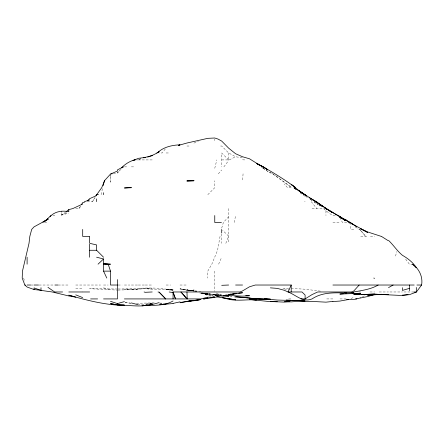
<?xml version="1.0" encoding="UTF-8"?>
<svg xmlns="http://www.w3.org/2000/svg" width="444" height="444" viewBox="0 0 444 444"><rect width="100%" height="100%" fill="white"/><g stroke="black" fill="none" stroke-linecap="round" stroke-linejoin="round"><path stroke-width="0.33" stroke-dasharray="2.22 1.67" d="M61.622 215.523L61.849 210.989L61.849 215.018L68.803 213.114M243.068 173.82L242.557 180.941M110.817 175.175L110.501 179.237L110.501 174.07M214.757 168.304L216.811 159.918M220.063 236.375L217.56 250.272L211.832 264.174L207.803 271.123L207.803 278.072M234.232 222.472L235.609 215.523M101.11 194.672L102.664 187.718M221.706 228.122L223.371 222.472L228.654 216.75M395.46 256.044L396.914 251.554M225.824 243.323L228.654 236.153L222.699 230.381M218.62 264.174L221.706 257.22M87.279 201.62L92.524 201.62L94.866 197.569M75.752 208.569L78.965 208.569L80.664 205.844M92.524 201.62L95.121 197.774M47.952 219.83L48.685 218.753M223.876 166.872L228.654 160.495M117.455 171.795L117.455 173.066L119.825 169.969M165.312 148.973L162.149 152.969L159.152 152.969M78.965 208.569L81.041 206.033M218.32 173.82L221.706 169.985M117.455 173.066L121.034 169.253M207.803 194.672L214.757 187.718L214.757 180.769M65.595 212.099L61.849 215.018L67.061 212.543M362.448 296.908L365.345 295.31M351.021 298.646L353.763 297.241M229.193 159.918L235.609 156.754L242.557 157.831M193.906 143.096L198.329 141.519M140.831 158.691L138.3 159.585L140.831 158.797M138.3 288.927L131.352 289.544L152.203 288.261L145.255 288.434L131.352 289.693L124.403 289.815L131.352 289.094L124.403 289.893L118.082 290.087M75.752 288.772L82.701 288.273M288.683 288.583L282.995 288.844M151.571 303.807L138.933 304.456M214.757 295.282L221.706 295.132L214.757 295.282L220.44 294.971M117.455 289L89.649 288.717L117.455 290.104M118.082 288.994C136.441 289.027 154.973 285.936 173.055 290.559L166.106 289.366L173.055 290.082C163.781 289.349 154.451 290.337 145.255 288.434M159.785 303.33L164.208 303.319M186.957 146.021L189.016 146.021M220.613 146.021L221.706 146.021L228.654 152.969L235.609 156.754M166.106 152.969L169.591 152.969M136.563 159.918L137.84 159.918M138.3 159.918L152.203 159.918M221.706 159.918L228.654 159.918L228.654 152.969M124.403 166.872L128.055 166.872M131.352 166.872L133.783 166.872M113.325 173.82L117.055 173.82M291.209 187.718L287.595 187.718L284.26 183.999M304.567 201.62L305.111 201.62M312.06 208.569L323.526 208.569L325.957 210.817L332.495 215.523L336.624 215.523M52.892 215.523L54.901 215.523M44.456 222.472L46.787 222.472M332.911 222.472L339.86 222.472M346.808 222.472L342.474 222.472L339.86 217.604M353.763 229.42L350.782 229.42L350.155 224.364M360.711 236.375L367.66 236.375M370.451 236.375L374.614 236.375M413.131 264.174L409.362 264.174L404.989 258.291M30.852 285.026L34.049 285.026M39.083 285.026L53.263 285.026M58.253 285.026L60.928 285.026M61.849 285.026L68.554 285.026M75.752 285.026L100.555 285.026M103.552 285.026L108.17 285.026M118.11 285.026L122.039 285.026M124.403 285.026L129.809 285.026M131.352 285.026L137.845 285.026M138.3 285.026L144.716 285.026M145.255 285.026L152.126 285.026M166.106 285.026L170.563 285.026M180.003 285.026L186.53 285.026M358.88 291.974L360.711 291.974M369.985 291.974L374.614 291.974M379.204 291.974L388.511 291.974M389.91 291.974L402.414 291.974M403.929 291.974L413.114 291.974M288.644 298.923L291.209 298.923M326.74 298.923L332.911 298.923M340.015 298.923L346.131 298.923M136.408 303.28L154.728 302.864M220.44 294.944L214.757 294.772L221.706 295.188L202.12 293.068L219.181 295.277M242.557 159.834L244.949 159.918M159.785 303.069L164.208 303.241M291.209 288.422L305.111 289.205L322.166 291.358M200.855 291.364L186.957 290.215L180.003 288.667L186.957 290.148L180.003 289.027L197.064 291.419M201.487 293.023L214.757 294.627M200.855 292.912L207.803 293.617L203.385 293.057L207.803 293.956L202.753 293.068L214.757 296.437L202.753 293.068M214.757 294.894L217.915 295.238L202.12 293.001L207.803 294.439M214.757 296.487L207.803 295.615L203.174 293.19M229.92 296.331L231.818 296.575L230.553 296.376M234.343 296.897L235.609 297.058L234.343 296.892M125.036 302.325L130.719 303.08M284.26 288.933L289.31 289.654M197.064 291.353L186.957 290.215L193.906 290.975L186.957 289.649L193.906 291.264L193.906 288.017M193.906 291.059L195.194 291.32M125.036 302.375L131.352 303.74M216.017 292.985L221.706 294.583M103.552 287.801L110.501 289.91M199.667 292.973L207.803 294.283L200.855 293.018L207.803 295.193L203.174 293.046M305.688 196.559L307.426 197.38M305.111 196.259L300.338 193.007M355.444 226.984L360.711 230.247L365.573 236.375L359.74 229.42M359.374 229.42L360.711 230.258M314.124 201.987L317.926 204.556L314.285 201.987M312.06 200.555L309.385 198.601L312.06 200.555L311.072 199.711M228.654 159.918L221.706 152.969L221.706 166.872M311.216 201.62L316.755 208.569M23.699 278.072L24.653 281.862M325.957 210.817L325.957 215.523M228.654 208.569L228.654 243.323M221.706 233.844L221.706 243.323M214.757 139.066L214.757 140.659M214.757 271.112L214.757 291.342M217.915 295.543L214.757 295.909L217.915 295.56M152.203 303.507L145.255 304.234L153.469 303.457L152.203 303.507M173.055 289.704L166.106 289.638L173.055 289.704M320.218 206.066L319.008 205.444L320.213 206.066M263.409 168.359L261.499 167.166L270.357 173.088L263.409 168.359M277.306 176.856L270.357 172.261L291.209 187.301L277.306 176.856"/><path stroke-width="0.67" d="M416.433 291.974L421.6 285.026C423.06 276.967 419.203 268.775 412.543 264.174L416.311 267.621C412.898 262.31 407.836 258.402 402.414 255.3C397.114 250.927 393.473 245.049 388.511 240.376M103.108 185.686L104.429 180.769L110.501 174.07L117.455 171.045L117.455 169.891L123.271 166.872L122.378 167.821M193.845 180.769L186.957 180.769L193.906 180.619M173.055 298.923L173.055 291.974L239.982 291.974L242.557 290.914L249.506 286.791L255.261 285.026L291.209 285.026L288.078 291.974C295.959 294.955 302.941 302.88 312.004 298.923L312.06 298.901C324.825 290.393 339.538 293.628 353.763 292.685L351.232 292.735M104.573 180.769L101.704 187.718L95.871 195.826M81.341 204.756L82.701 202.575L84.693 202.098M131.352 187.479L124.403 187.978L131.352 187.718M50.15 216.6C54.568 211.427 62.399 210.306 68.803 211.721L68.803 209.601L72.827 208.569L82.701 203.996M121.406 167.904C124.908 164.23 129.604 161.255 134.521 159.918M359.174 285.026L353.763 291.02L351.309 291.974L317.671 291.974L312.06 294.588L305.111 298.923L300.943 298.923M44.783 221.55L50.882 215.523M87.535 200.777L89.649 198.662L96.603 195.576L96.603 194.594M98.057 264.174L103.552 258.963L96.603 257.22M45.915 220.668L47.952 218.859L42.951 222.111L47.952 219.281L34.049 226.862L31.685 229.42L29.831 236.375L29.01 243.323L22.472 271.123L22.2 278.072L24.836 285.026L27.101 287.035L34.049 289.549L40.998 290.293M66.128 211.683L68.803 209.601M132.956 160.611L138.3 158.347L145.255 157.426L143.989 157.814M378.16 285.026C370.868 289.355 362.015 290.454 353.763 291.974M388.511 287.623L393.112 285.026M156.654 152.969L159.152 151.659L157.259 152.969C163.159 147.103 171.911 145.116 180.003 144.833L178.338 145.427L186.957 143.018L207.803 138.339L214.757 138.001L218.015 139.066L221.706 141.087L228.654 148.157L235.609 153.746L242.557 156.76L249.506 158.786L260.7 165.812M152.203 155.417L156.699 153.241M34.049 289.549L34.049 287.912L40.998 290.393L52.198 291.974L68.803 295.965L75.752 297.153L68.803 295.177C86.985 300.322 105.361 305.089 124.403 305.433C131.352 305.472 138.323 306.538 145.255 305.55C154.64 305.217 164.635 305.866 173.055 300.976M147.78 157.082L152.203 155.283M143.357 157.792L152.203 155.7M84.582 201.62L89.649 199.917M348.64 299.489L339.86 301.071L332.911 301.543M409.362 288.384L402.414 290.42L402.414 287.69M374.614 294.539L367.66 296.542L360.711 297.957M110.501 301.332L117.455 303.585L124.403 301.604M348.029 299.445L346.808 299.706L353.763 299.489L360.711 297.863M142.002 305.877L152.203 304.523L159.152 302.603M325.957 208.691L327.117 209.39L325.957 208.697L326.451 208.569L332.911 212.498L345.204 220.446M204.168 298.923L214.757 297.38L221.706 295.665M173.055 303.402L180.003 301.859M236.868 293.284L221.706 296.181M235.609 293.412L228.654 294.872L242.557 292.751L238.767 293.107M180.003 302.786L193.906 300.305M200.855 299.528L193.906 300.76L186.957 301.398L200.855 299.572L186.957 301.376M408.097 294.588L402.414 295.521L374.614 294.183L388.511 294.722M180.636 302.42L186.957 301.404M231.185 294.106L229.92 294.305L231.185 294.128M145.255 305.55L152.203 304.523M233.078 293.85L234.343 293.662M373.981 294.611L367.66 295.332L381.563 294.267M166.106 304.012L159.785 304.695L173.055 303.541M332.911 301.443L325.957 302.159L312.06 301.421L298.157 301.315L291.209 301.903L284.26 301.448M343.65 293.734L339.86 294.072L360.711 293.279L352.497 293.54M289.943 301.72L284.26 302.12L270.357 301.482L274.781 301.631M402.414 295.116L409.362 294.699L416.311 292.08L416.311 287.473M186.957 181.163L193.906 180.769M152.203 291.974L145.255 292.307L144.1 291.974M361.344 294.566L374.614 294.045L360.711 294.638L353.763 294.355L360.078 294.572M221.706 285.32L228.654 285.026M225.497 295.055L226.762 295.038M292.474 300.36L305.111 300.91L277.306 300.044L264.302 298.923L270.357 299.25L257.193 298.923L249.506 298.102L257.043 298.923L270.357 299.089M352.497 293.634L353.763 293.628L352.497 293.595M134.021 159.918L135.292 159.918M110.922 173.82L112.121 173.82M96.537 194.672L98.463 194.672M325.957 208.569L326.451 208.569M221.445 222.472L214.757 222.472L214.757 215.523M82.701 236.375L89.649 236.375L89.649 243.323L96.603 244.922L96.603 250.272L103.552 257.22M89.649 250.272L96.603 250.272M103.552 264.174L110.501 264.174L103.552 263.769L108.181 264.174L110.501 271.123L110.501 285.026L117.455 285.026M103.552 258.963L103.552 271.123L110.501 271.123M24.836 285.026L25.452 285.026M27.101 285.026L30.608 285.026M34.049 285.026L38.511 285.026M54.901 285.026L57.931 285.026M235.609 285.026L242.557 285.026M332.911 285.026L414.202 285.026M416.916 285.026L421.6 285.026M54.901 291.974L62.604 291.974M68.803 291.974L82.351 291.974M82.701 291.974L89.649 291.974M413.725 291.974L416.311 291.974M90.609 298.923L97.608 298.923M103.552 298.923L117.455 298.923L117.455 279.587M124.403 298.923L200.899 298.923L207.803 297.186L214.757 297.38M355.644 298.923L356.893 298.923M245.715 295.726L249.506 295.732L242.557 296.131L225.497 295.377M277.306 301.72L270.357 301.654L249.506 299.484L256.46 299.939C245.865 299.156 235.192 301.887 224.864 298.174M117.455 304.856L124.403 305.039L117.455 304.817L110.501 303.646L117.455 304.856L117.455 303.585M186.957 298.923L180.941 291.974L187.224 298.923L186.957 291.974M257.043 298.923L263.409 299.245M286.152 299.933L291.209 300.294M270.357 287.856L277.306 288.389L284.26 290.276L288.078 291.974L301.981 291.974L305.111 295.038L305.111 298.923M344.283 292.818L346.808 293.134L344.916 292.846M169.164 291.974L173.055 292.613L175.519 298.923L173.055 291.974M158.02 291.974L159.152 292.185L165.74 298.923L159.152 292.185M222.339 297.674L223.604 297.924M222.383 297.691L235.609 299.817L216.65 296.825M131.352 302.93L138.3 304.784M373.765 278.072L374.614 278.305M381.23 236.375L367.66 231.957L360.711 228.81L367.66 232.462L339.86 216.95L345.071 220.385L343.334 219.336M75.752 294.866L82.701 297.608M340.437 217.604L346.808 220.707L339.86 217.138L342.18 218.603M339.86 216.888L350.433 222.472L356.476 226.84M309.163 197.636L316.422 201.62L325.952 208.569M332.911 212.693L339.86 216.411L343.068 218.714M348.473 222.472L349.65 223.143M312.582 199.794L322.949 206.699L319.008 204.079M325.957 208.58L332.328 212.349M328.854 210.45L330.014 211.15L328.854 210.445M259.956 165.423L256.46 163.248C270.002 170.585 283.316 178.521 295.693 187.718L291.209 184.427L303.08 193.85M381.563 236.474L387.934 240.515M324.647 207.82L325.774 208.569L325.957 208.264L299.317 191.014L306.715 195.954M324.636 207.82L325.757 208.569L324.647 207.775M298.723 190.476L306.621 195.932M265.013 167.96L256.46 163.448L263.409 166.872L267.171 169.414L266.078 168.687M47.952 287.324L54.618 291.974M322.954 206.588L319.008 203.807L322.139 206.188M350.471 222.877L352.664 224.509M299.234 190.926L302.991 193.839M306.599 195.932L293.95 187.718L295.821 189.333M103.552 271.123L106.793 278.072M409.362 285.026L409.362 290.654M291.209 285.026L291.209 291.974M221.706 229.42L221.706 232.922M110.501 180.769L110.501 182.018M103.552 192.724L103.552 194.672M96.603 198.884L96.603 201.62M89.649 244.222L89.649 257.22M82.701 229.42L82.701 235.925M40.998 287.734L40.998 290.393M27.101 257.22L27.101 264.174M207.803 298.091L203.507 298.923L207.803 298.091M228.654 296.142L222.971 295.748L228.654 296.142M242.557 297.33L235.609 296.814L249.506 298.046L242.557 297.33M346.808 220.413L340.493 217.604L346.808 220.413M332.328 212.432L331.174 211.81L332.328 212.432"/></g></svg>
